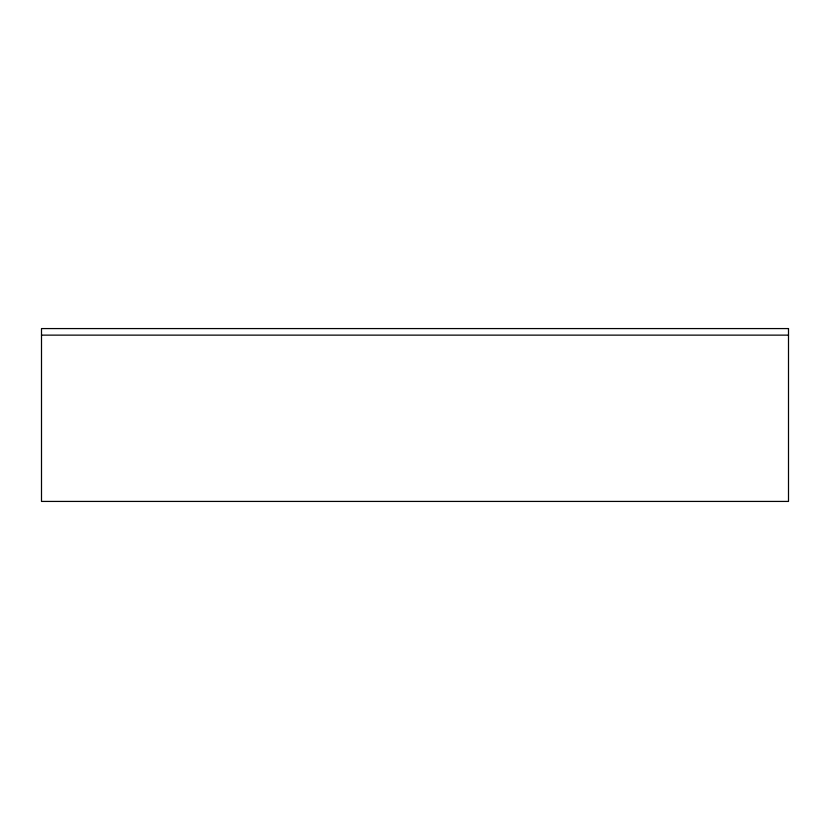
<?xml version="1.0" encoding="UTF-8"?>
<svg xmlns="http://www.w3.org/2000/svg" width="830" height="830" viewBox="0 0 830 830"><rect width="100%" height="100%" fill="white"/><g stroke="black" fill="none" stroke-linecap="round" stroke-linejoin="round"><path stroke-width="1.25" d="M41.5 335.133L788.5 335.133M788.5 328.576L41.5 328.576L41.5 501.424L788.5 501.424L788.5 328.576"/></g></svg>
